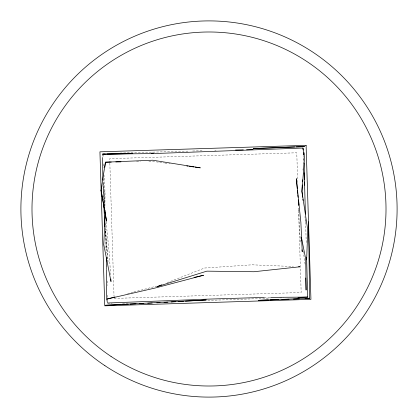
<?xml version="1.0" encoding="UTF-8"?>
<svg xmlns="http://www.w3.org/2000/svg" width="418" height="418" viewBox="0 0 418 418"><rect width="100%" height="100%" fill="white"/><g stroke="black" fill="none" stroke-linecap="round" stroke-linejoin="round"><path stroke-width="0.31" stroke-dasharray="2.09 1.57" d="M104.944 205.823L105.028 192.165L104.092 175.445M302.982 170.1L303.045 168.809M303.296 163.647L303.578 157.842M103.136 181.997L102.917 183.91L104.672 205.666M167.148 282.693L204.527 268.027L252.023 264.813L293.389 266.527M127.547 293.666L133.217 292.177M133.849 292.015L156.536 286.095M207.783 300.411L270.075 298.248M107.578 303.734L112.134 303.583M122.547 303.238L127.751 303.066M119.982 153.087L189.385 151.086M114.093 298.41L301.169 292.527L298.525 208.425M279.809 297.95L283.707 297.835M192.646 151.008L203.08 150.741M214.763 150.48L216.059 150.449M136.561 161.536L140.453 161.452M148.886 161.275L151.483 161.223L164.331 162.963M264.124 297.412L269.981 297.37M164.974 163.046L168.188 163.48M168.83 163.569L170.116 163.741M303.301 251.249L305.13 264.594M300.944 242.194L299.298 230.041L298.917 213.123M304.952 216.623L305.103 217.919M305.182 218.567L305.647 222.449L306.211 243.041M106.115 221.728L109.297 253.992L110.603 275.154M105.331 231.091L108.006 261.475L105.55 228.735L106 250.079M103.45 163.872L103.664 167.728M103.565 178.92L104.746 206.064M105.54 222.836L106.324 253.172M303.306 155.209L303.572 161.082M102.943 184.557L103.586 200.065M104.045 191.225L104.641 206.1M106.653 268.027L106.7 269.323M107.118 280.98L107.285 285.515M107.635 295.228L107.729 297.82M107.75 298.468L107.823 300.411M106.365 266.898L106.428 268.837M103.805 200.196L103.283 182.107M297.71 182.551L296.775 152.789L109.699 158.668L109.824 162.55M109.845 163.198L114.03 296.466M305.579 219.884L305.647 222.449M298.813 208.566L298.901 212.469"/><path stroke-width="0.63" d="M104.813 226.629L104.829 224.032M297.982 297.397L307.721 297.099L306.671 259.771L307.721 229.748L301.942 191.387L302.256 184.939M302.413 181.71L302.507 179.777M303.734 154.618L303.829 152.685L302.982 148.035L152.309 153.61L102.556 154.075L105.143 154.028M105.247 212.705L103.774 244.634L111 281.565L110.843 278.999M104.829 167.304L105.42 162.194L152.758 160.214L200.316 167.827L195.175 167.132M101.051 190.326L106.564 221.065L101.051 190.326L105.42 162.194L111.261 162.069M161.719 284.82L156.896 286.717L206.863 271.146L253.925 271.737L299.852 266.794L298.556 266.741M114.95 296.973L106.762 299.126L107.374 302.58M194.041 277.442L203.576 275.243L155.439 287.95L106.762 299.126L106.386 269.474M156.813 302.82L160.068 302.632M163.971 302.407L167.879 302.183M171.129 301.995L175.685 301.733M178.293 301.587L183.497 301.284M185.451 301.174L206.273 299.978L105.467 305.286L120.415 304.57M121.716 304.508L128.216 304.194M130.165 304.1L136.017 303.818M139.267 303.661L143.813 303.442M147.716 303.254L152.267 303.034M309.602 298.212L258.58 300.323L268.272 299.978M294.7 146.937L253.324 148.578L304.581 146.598L295.991 146.885M270.211 299.91L278.607 299.612M281.842 299.497L288.948 299.241M293.467 299.084L299.283 298.875M305.098 298.671L308.975 298.53M107.912 302.998L206.988 299.163L264.124 297.412M235.527 150.02L243.313 149.848M246.557 149.775L253.047 149.628M115.802 161.975L120.99 161.865M132.856 153.62L102.912 154.221L103.016 156.154M107.086 153.996L129.742 153.61M270.629 297.365L307.721 297.099M186.82 166.003L188.105 166.176M189.391 166.348L193.889 166.96M301.822 240.444L301.388 237.267L305.741 259.191L306.08 290.071L305.762 277.965M301.989 249.87L302.245 251.788L300.876 222.439L296.352 178.674L297.276 188.941M302.637 197.212L301.942 191.387L304.586 157.539L303.829 152.685L303.881 154.634M302.867 199.151L303.024 200.447M105.346 213.985L105.54 215.918M297.391 190.227L297.684 193.429M297.799 194.715L298.029 197.28M298.264 199.846L298.379 201.131M104.934 226.566L103.721 203.3M105.038 210.144L105.143 211.424M298.86 205.092L298.64 200.755L298.739 205.311M302.982 148.035L303.071 149.994M304.1 172.822L304.393 179.348M304.513 181.955L305.422 214.105M106.627 267.379L106.412 257.692M306.603 257.195L306.671 259.771M304.095 163.093L304.659 185.221M309.618 298.509L308.51 221.796M102.619 157.518L102.87 180.048M306.101 145.344L99.928 151.823L104.766 305.83L310.94 299.351L306.101 145.344M153.04 153.213L151.739 153.239L153.04 153.213M104.908 365.672A188.1 188.1 0 0 0 396.729 220.809A188.1 188.1 0 0 0 125.363 40.515A188.1 188.1 0 0 0 104.908 365.672M111.047 356.434A177.007 177.007 0 0 0 385.662 220.114A177.007 177.007 0 0 0 130.296 50.453A177.007 177.007 0 0 0 111.047 356.434"/></g></svg>
